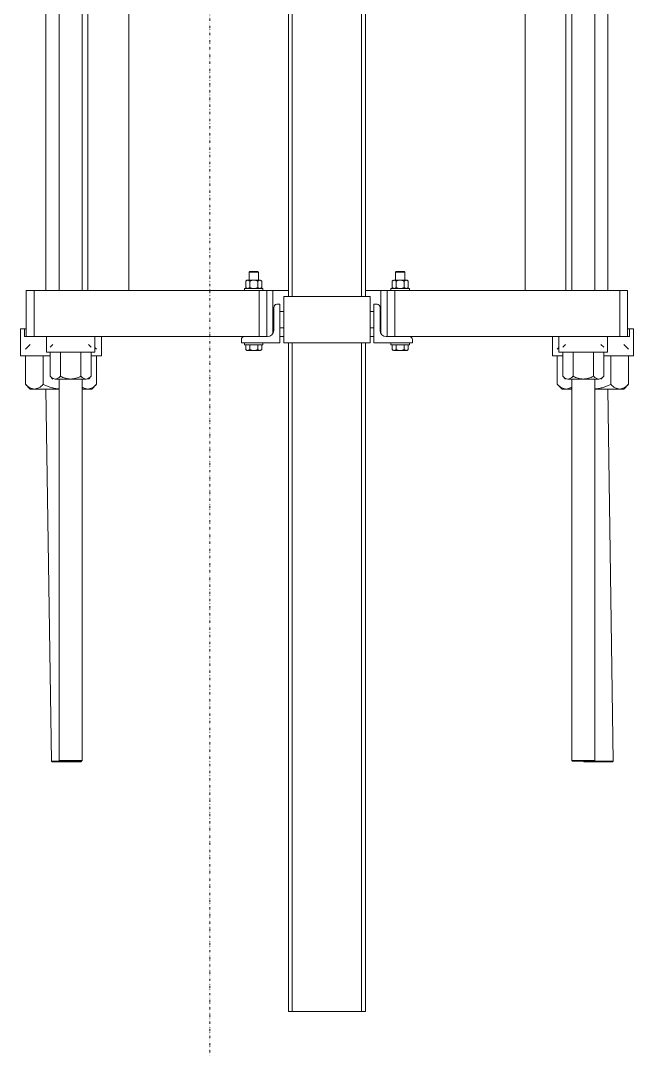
# Model space of a CAD drawing. Extents: x -181672 to 290600, y -29000 to 395522.
# Drawn here: x 8754 to 9549, y 32164 to 33499 of the extents above; entities that cross this region are included whole.
import ezdxf

# ---------------------------------------------------------------- set-up
doc = ezdxf.new("R2010")
doc.units = 0
doc.header["$LTSCALE"] = 10
doc.linetypes.add('H12PL2$0$JJP_三點線', pattern=[0.9, 0.3, -0.15, 0, -0.15, 0, -0.15, 0, -0.15])
doc.layers.add('H12PL2$0$S-GRID', color=252, linetype='Continuous')
doc.layers.add('XFM7Q20PCW-200K$0$PCW EQ', color=22, linetype='Continuous', lineweight=9)

# ---------------------------------------------------------------- blocks, each defined once
blk = doc.blocks.new('H12PL2')
at = {"layer": 'H12PL2$0$S-GRID', "linetype": 'H12PL2$0$JJP_三點線', "lineweight": 0}
blk.add_line((9000, 128250), (9000, -28000), dxfattribs=at)
blk = doc.blocks.new('XFM7Q20PCW-200K$0$T20_FG_LC1800_15_03 - T20_FG_LC1800_15_03-V1119-CUB_L40')
for p, q in [((-119.4, 678.7), (-119.4, 74.7)), ((-102.4, 678.7), (-102.4, 74.7)), ((-72.4, 74.7), (-72.4, 678.7)), ((-64.9, 678.7), (-64.9, 74.7)), ((-11.9, 678.7), (-11.9, 74.7)), ((195.1, 678.7), (195.1, 66.7)), ((200.1, 678.7), (200.1, 66.7)), ((290.1, 678.7), (290.1, 66.7)), ((295.1, 678.7), (295.1, 66.7)), ((502.1, 678.7), (502.1, 74.7)), ((555.1, 678.7), (555.1, 74.7)), ((562.6, 678.7), (562.6, 74.7)), ((592.6, 74.7), (592.6, 678.7)), ((609.6, 74.7), (609.6, 678.7)), ((145.1, 99.2), (144.1, 98.2)), ((144.1, 98.2), (144.1, 87.6)), ((156.1, 98.2), (144.1, 98.2)), ((155.1, 99.2), (145.1, 99.2)), ((156.1, 98.2), (155.1, 99.2)), ((156.1, 87.9), (156.1, 98.2)), ((335.1, 99.2), (334.1, 98.2)), ((334.1, 98.2), (334.1, 87.7)), ((334.1, 98.2), (346.1, 98.2)), ((345.1, 99.2), (335.1, 99.2)), ((346.1, 98.2), (345.1, 99.2)), ((346.1, 87.9), (346.1, 98.2)), ((141.1, 88), (139.7, 86.6)), ((139.7, 78.6), (139.7, 86.6)), ((157.9, 88), (142.3, 88)), ((142.3, 88), (142.3, 88)), ((144.9, 78.6), (144.9, 86.6)), ((155.3, 78.6), (155.3, 86.6)), ((157.9, 88), (157.9, 88)), ((160.5, 86.6), (159.1, 88)), ((160.5, 86.6), (159.1, 88)), ((160.5, 78.6), (160.5, 86.6)), ((331.1, 88), (329.7, 86.6)), ((329.7, 78.6), (329.7, 86.6)), ((347.9, 88), (332.3, 88)), ((332.3, 88), (332.3, 88)), ((334.9, 78.6), (334.9, 86.6)), ((345.3, 78.6), (345.3, 86.6)), ((347.9, 88), (347.9, 88)), ((350.5, 86.6), (349.1, 88)), ((350.5, 78.6), (350.5, 86.6)), ((195.1, 74.7), (-144.9, 74.7)), ((-144.9, 14.7), (-144.9, 74.7)), ((-134.9, 14.7), (-134.9, 74.7)), ((-71.9, 74.7), (-71.9, 74.7)), ((138.1, 77.2), (138.1, 74.7)), ((138.1, 77.2), (162.1, 77.2)), ((139.7, 78.6), (141.1, 77.2)), ((157.1, 14.7), (157.1, 74.7)), ((159.1, 77.2), (160.5, 78.6)), ((159.1, 77.2), (160.5, 78.6)), ((162.1, 74.7), (162.1, 77.2)), ((167.1, 14.7), (167.1, 74.7)), ((175.1, 20.3), (175.1, 74.7)), ((635.1, 74.7), (295.1, 74.7)), ((315.1, 20.3), (315.1, 74.7)), ((323.1, 14.7), (323.1, 74.7)), ((328.1, 77.2), (328.1, 74.7)), ((352.1, 77.2), (328.1, 77.2)), ((329.7, 78.6), (331.1, 77.2)), ((333.1, 74.7), (333.1, 14.7)), ((349.1, 77.2), (350.5, 78.6)), ((352.1, 74.7), (352.1, 77.2)), ((562.5, 74.7), (562.5, 74.7)), ((625.1, 74.7), (625.1, 14.7)), ((635.1, 14.7), (635.1, 74.7)), ((184.1, 56.7), (180.1, 56.7)), ((184.1, 6.7), (184.1, 56.7)), ((301.1, 66.7), (189.1, 66.7)), ((189.1, 66.7), (189.1, 6.7)), ((301.1, 6.7), (301.1, 66.7)), ((310.1, 56.7), (306.1, 56.7)), ((306.1, 56.7), (306.1, 6.7)), ((176.1, 52.7), (176.1, 22.7)), ((189.1, 47.2), (184.1, 47.2)), ((306.1, 47.2), (301.1, 47.2)), ((314.1, 22.7), (314.1, 52.7)), ((176.1, 36.7), (176.1, 36.7)), ((189.1, 36.7), (189.1, 36.7)), ((301.1, 36.7), (301.1, 36.7)), ((314.1, 36.7), (314.1, 36.7)), ((-152.4, 24.7), (-152.4, -10.3)), ((-152.4, 24.7), (-147.4, 24.7)), ((-147.4, 14.7), (-147.4, 24.7)), ((-147.4, 24.7), (-144.9, 24.7)), ((138.1, 14.7), (-147.4, 14.7)), ((-118.9, 14.7), (-118.9, -5.3)), ((-71.3, 14.7), (-71.3, 14.7)), ((-55.9, -5.3), (-55.9, 14.7)), ((-47.4, -10.3), (-47.4, 14.7)), ((168.1, 14.7), (138.1, 14.7)), ((184.1, 26.2), (189.1, 26.2)), ((189.1, 14.7), (184.1, 14.7)), ((301.1, 26.2), (306.1, 26.2)), ((306.1, 14.7), (301.1, 14.7)), ((352.1, 14.7), (322.1, 14.7)), ((637.7, 14.7), (352.1, 14.7)), ((537.6, 14.7), (537.6, -10.3)), ((546.1, 14.7), (546.1, -5.3)), ((561.3, 14.7), (561.3, 14.7)), ((561.6, 14.7), (561.6, 14.7)), ((609.1, -5.3), (609.1, 14.7)), ((635.1, 24.7), (637.7, 24.7)), ((637.7, 14.7), (637.7, 24.7)), ((642.6, 24.7), (637.7, 24.7)), ((642.6, -10.3), (642.6, 24.7)), ((-139.9, 4.7), (-146.1, -1.5)), ((-110.4, 4.7), (-113.9, 1.1)), ((-60.8, 1.1), (-64.4, 4.7)), ((-53.7, -1.5), (-55.9, 0.7)), ((134.1, 10.7), (134.1, 6.7)), ((134.1, 6.7), (184.1, 6.7)), ((138.1, 6.7), (138.1, 4.2)), ((162.1, 4.2), (138.1, 4.2)), ((139.7, -1.9), (139.7, 3.7)), ((141.1, 4.2), (141.1, 3.7)), ((144.9, -1.9), (144.9, 3.7)), ((150.1, 4.2), (150.1, 4.2)), ((155.3, 3.7), (155.3, -1.9)), ((159.1, 3.7), (159.1, 4.2)), ((160.5, -1.9), (160.5, 3.7)), ((162.1, 4.2), (162.1, 6.7)), ((189.1, 6.7), (301.1, 6.7)), ((195.1, 6.7), (195.1, -861.3)), ((200.1, 6.7), (200.1, -861.3)), ((290.1, 6.7), (290.1, -861.3)), ((295.1, 6.7), (295.1, -861.3)), ((306.1, 6.7), (356.1, 6.7)), ((328.1, 6.7), (328.1, 4.2)), ((328.1, 4.2), (352.1, 4.2)), ((329.7, -1.9), (329.7, 3.7)), ((331.1, 4.2), (331.1, 3.7)), ((334.9, -1.9), (334.9, 3.7)), ((340.1, 4.2), (340.1, 4.2)), ((345.3, 3.7), (345.3, -1.9)), ((349.1, 3.7), (349.1, 4.2)), ((350.5, -1.9), (350.5, 3.7)), ((352.1, 4.2), (352.1, 6.7)), ((356.1, 6.7), (356.1, 10.7)), ((546.1, 0.7), (543.9, -1.5)), ((554.6, 4.7), (551.1, 1.1)), ((604.2, 1.1), (600.6, 4.7)), ((636.3, -1.5), (630.1, 4.7)), ((-152.4, -10.3), (-114.1, -10.3)), ((-146.1, -47.1), (-146.1, -10.3)), ((-123, -10.3), (-123, -47.1)), ((-118.9, -5.3), (-55.9, -5.3)), ((-113.9, -36.7), (-113.9, -5.3)), ((-100.6, -36.7), (-100.6, -5.3)), ((-74.1, -36.7), (-74.1, -5.3)), ((-60.8, -36.7), (-60.8, -5.3)), ((-59.8, -10.3), (-47.4, -10.3)), ((-53.7, -47.1), (-53.7, -10.3)), ((139.7, -1.9), (141.1, -3.3)), ((142.3, -3.3), (142.3, -3.3)), ((150.1, -3.3), (142.3, -3.3)), ((150.1, -3.3), (157.9, -3.3)), ((157.9, -3.3), (157.9, -3.3)), ((159.1, -3.3), (160.5, -1.9)), ((329.7, -1.9), (331.1, -3.3)), ((332.3, -3.3), (332.3, -3.3)), ((340.1, -3.3), (332.3, -3.3)), ((340.1, -3.3), (347.9, -3.3)), ((347.9, -3.3), (347.9, -3.3)), ((349.1, -3.3), (350.5, -1.9)), ((537.6, -10.3), (550.1, -10.3)), ((543.9, -47.1), (543.9, -10.3)), ((546.1, -5.3), (609.1, -5.3)), ((551.1, -36.7), (551.1, -5.3)), ((564.4, -36.7), (564.4, -5.3)), ((590.9, -36.7), (590.9, -5.3)), ((604.2, -36.7), (604.2, -5.3)), ((604.9, -10.3), (642.6, -10.3)), ((613.2, -47.1), (613.2, -10.3)), ((636.3, -47.1), (636.3, -10.3)), ((-113.9, -36.7), (-110.4, -40.3)), ((-64.4, -40.3), (-60.8, -36.7)), ((551.1, -36.7), (554.6, -40.3)), ((600.6, -40.3), (604.2, -36.7)), ((-146.1, -47.1), (-139.9, -53.3)), ((-139.9, -53.3), (-134.5, -53.3)), ((-102.4, -53.3), (-134.5, -53.3)), ((-119.4, -53.2), (-112.4, -536.3)), ((-107.3, -40.3), (-107.3, -40.3)), ((-67.4, -40.3), (-107.3, -40.3)), ((-102.4, -40.3), (-102.4, -535.3)), ((-72.4, -535.3), (-72.4, -40.3)), ((-72.3, -53.3), (-65.2, -53.3)), ((-67.4, -40.3), (-67.4, -40.3)), ((-59.9, -53.3), (-65.2, -53.3)), ((-59.9, -53.3), (-53.7, -47.1)), ((543.9, -47.1), (550.1, -53.3)), ((555.5, -53.3), (550.1, -53.3)), ((555.5, -53.3), (562.6, -53.3)), ((597.6, -40.3), (557.7, -40.3)), ((557.7, -40.3), (557.7, -40.3)), ((562.6, -40.3), (562.6, -535.3)), ((592.6, -535.3), (592.6, -40.3)), ((624.8, -53.3), (592.7, -53.3)), ((597.6, -40.3), (597.6, -40.3)), ((616.6, -536.3), (609.6, -53.2)), ((624.8, -53.3), (630.1, -53.3)), ((630.1, -53.3), (636.3, -47.1)), ((-112.4, -536.3), (-111.4, -537.3)), ((-112.4, -536.3), (-73.4, -536.3)), ((-111.4, -537.3), (-74.4, -537.3)), ((-102.4, -535.3), (-101.4, -536.3)), ((-102.4, -535.3), (-72.4, -535.3)), ((-101.4, -536.3), (-76.6, -536.3)), ((-73.4, -536.3), (-80.4, -536.3)), ((-76.4, -536.3), (-73.4, -536.3)), ((-74.4, -537.3), (-73.4, -536.3)), ((-73.4, -536.3), (-72.4, -535.3)), ((562.6, -535.3), (563.6, -536.3)), ((562.6, -535.3), (563.6, -536.3)), ((592.6, -535.3), (562.6, -535.3)), ((591.6, -536.3), (563.6, -536.3)), ((570.6, -536.3), (577.6, -536.3)), ((577.6, -536.3), (578.6, -537.3)), ((577.6, -536.3), (578.6, -537.3)), ((616.6, -536.3), (577.6, -536.3)), ((615.6, -537.3), (578.6, -537.3)), ((591.6, -536.3), (592.6, -535.3)), ((615.6, -537.3), (616.6, -536.3)), ((615.6, -537.3), (616.6, -536.3)), ((195.1, -861.3), (295.1, -861.3))]:
    blk.add_line(p, q)
for centre, radius, start, end in [((180.1, 52.7), 4, 90, 180), ((310.1, 52.7), 4, 0, 90), ((138.1, 10.7), 4, 90, 180), ((168.1, 22.7), 8, 270, 0), ((322.1, 22.7), 8, 180, 270), ((352.1, 10.7), 4, 0, 90)]:
    blk.add_arc(centre, radius, start, end)
for points in [[(139.7, 86.6), (140.2, 87), (141, 87.7), (141.9, 88), (142.3, 88)], [(142.3, 88), (142.8, 88), (143.2, 87.9), (143.7, 87.6)], [(144.9, 86.6), (144.5, 87), (143.7, 87.7), (142.8, 88), (142.3, 88)], [(143.7, 87.6), (143.3, 87.8), (142.8, 88), (142.3, 88)], [(143.9, 87.5), (144.3, 87.3), (144.6, 87), (144.9, 86.6)], [(144.9, 86.6), (144.6, 87), (144.3, 87.3), (143.9, 87.5)], [(150.1, 88), (149.2, 88), (147.5, 87.7), (145.8, 87.1), (144.9, 86.6)], [(144.9, 86.6), (145.3, 86.8), (145.6, 86.9), (145.9, 87.1)], [(145.9, 87.1), (145.6, 86.9), (145.3, 86.8), (144.9, 86.6)], [(155.3, 86.6), (154.5, 87), (152.8, 87.7), (151.1, 88), (150.1, 88)], [(154.4, 87.1), (154.7, 86.9), (155, 86.8), (155.3, 86.6)], [(155.3, 86.6), (155, 86.8), (154.7, 86.9), (154.4, 87.1)], [(157.9, 88), (157.5, 88), (156.6, 87.7), (155.8, 87.1), (155.3, 86.6)], [(155.3, 86.6), (155.7, 87), (156, 87.3), (156.4, 87.5)], [(156.4, 87.5), (156, 87.3), (155.7, 87), (155.3, 86.6)], [(156.6, 87.6), (157, 87.8), (157.5, 88), (157.9, 88)], [(157.9, 88), (157.5, 88), (157, 87.9), (156.6, 87.6)], [(157.9, 88), (158.4, 88), (159.3, 87.7), (160.1, 87.1), (160.5, 86.6)], [(332.3, 88), (331.9, 88), (331, 87.7), (330.2, 87.1), (329.7, 86.6)], [(334.9, 86.6), (334.5, 87), (333.7, 87.7), (332.8, 88), (332.3, 88)], [(332.3, 88), (332.8, 88), (333.2, 87.9), (333.7, 87.6)], [(333.7, 87.6), (333.3, 87.8), (332.8, 88), (332.3, 88)], [(333.9, 87.5), (334.3, 87.3), (334.6, 87), (334.9, 86.6)], [(334.9, 86.6), (334.6, 87), (334.3, 87.3), (333.9, 87.5)], [(340.1, 88), (339.2, 88), (337.5, 87.7), (335.8, 87.1), (334.9, 86.6)], [(334.9, 86.6), (335.3, 86.8), (335.6, 86.9), (335.9, 87.1)], [(335.9, 87.1), (335.6, 86.9), (335.3, 86.8), (334.9, 86.6)], [(345.3, 86.6), (344.5, 87), (342.8, 87.7), (341.1, 88), (340.1, 88)], [(344.4, 87.1), (344.7, 86.9), (345, 86.8), (345.3, 86.6)], [(345.3, 86.6), (345, 86.8), (344.7, 86.9), (344.4, 87.1)], [(347.9, 88), (347.5, 88), (346.6, 87.7), (345.8, 87.1), (345.3, 86.6)], [(345.3, 86.6), (345.7, 87), (346, 87.3), (346.4, 87.5)], [(346.4, 87.5), (346, 87.3), (345.7, 87), (345.3, 86.6)], [(346.6, 87.6), (347, 87.8), (347.5, 88), (347.9, 88)], [(347.9, 88), (347.5, 88), (347, 87.9), (346.6, 87.6)], [(350.5, 86.6), (350.1, 87), (349.3, 87.7), (348.4, 88), (347.9, 88)], [(139.7, 78.6), (140.2, 78.2), (141, 77.5), (141.9, 77.2), (142.3, 77.2)], [(142.3, 77.2), (142.8, 77.2), (143.7, 77.5), (144.5, 78.1), (144.9, 78.6)], [(143.7, 77.6), (143.3, 77.4), (142.8, 77.2), (142.3, 77.2)], [(144.9, 78.6), (144.5, 78.2), (144.1, 77.8), (143.7, 77.6)], [(150.1, 77.2), (149.2, 77.2), (147.5, 77.5), (145.8, 78.1), (144.9, 78.6)], [(150.1, 77.2), (151, 77.2), (152.8, 77.5), (154.5, 78.1), (155.3, 78.6)], [(152.8, 77.6), (152, 77.4), (151.1, 77.2), (150.1, 77.2)], [(155.3, 78.6), (154.5, 78.2), (153.7, 77.8), (152.8, 77.6)], [(155.3, 78.6), (155.7, 78.2), (156.6, 77.5), (157.5, 77.2), (157.9, 77.2)], [(160.5, 78.6), (160.1, 78.2), (159.3, 77.5), (158.4, 77.2), (157.9, 77.2)], [(329.7, 78.6), (330.2, 78.2), (331, 77.5), (331.9, 77.2), (332.3, 77.2)], [(332.3, 77.2), (332.8, 77.2), (333.7, 77.5), (334.5, 78.1), (334.9, 78.6)], [(333.7, 77.6), (333.3, 77.4), (332.8, 77.2), (332.3, 77.2)], [(334.9, 78.6), (334.5, 78.2), (334.1, 77.8), (333.7, 77.6)], [(340.1, 77.2), (339.2, 77.2), (337.5, 77.5), (335.8, 78.1), (334.9, 78.6)], [(340.1, 77.2), (341, 77.2), (342.8, 77.5), (344.5, 78.1), (345.3, 78.6)], [(342.8, 77.6), (342, 77.4), (341.1, 77.2), (340.1, 77.2)], [(345.3, 78.6), (344.5, 78.2), (343.7, 77.8), (342.8, 77.6)], [(347.9, 77.2), (347.5, 77.2), (346.6, 77.5), (345.8, 78.1), (345.3, 78.6)], [(350.5, 78.6), (350.1, 78.2), (349.3, 77.5), (348.4, 77.2), (347.9, 77.2)], [(139.7, -1.9), (140.2, -2.3), (141, -3), (141.9, -3.3), (142.3, -3.3)], [(142.3, -3.3), (142.8, -3.3), (143.7, -3), (144.5, -2.4), (144.9, -1.9)], [(143.7, -2.9), (143.3, -3.1), (142.8, -3.3), (142.3, -3.3)], [(144.9, -1.9), (144.5, -2.3), (144.1, -2.7), (143.7, -2.9)], [(150.1, -3.3), (149.2, -3.3), (147.5, -3), (145.8, -2.4), (144.9, -1.9)], [(150.1, -3.3), (151, -3.3), (152.8, -3), (154.5, -2.4), (155.3, -1.9)], [(152.8, -2.9), (152, -3.1), (151.1, -3.3), (150.1, -3.3)], [(155.3, -1.9), (154.5, -2.3), (153.7, -2.7), (152.8, -2.9)], [(157.9, -3.3), (157.5, -3.3), (156.6, -3), (155.8, -2.4), (155.3, -1.9)], [(157.9, -3.3), (158.4, -3.3), (159.3, -3), (160.1, -2.4), (160.5, -1.9)], [(332.3, -3.3), (331.9, -3.3), (331, -3), (330.2, -2.4), (329.7, -1.9)], [(332.3, -3.3), (332.8, -3.3), (333.7, -3), (334.5, -2.4), (334.9, -1.9)], [(333.7, -2.9), (333.3, -3.1), (332.8, -3.3), (332.3, -3.3)], [(334.9, -1.9), (334.5, -2.3), (334.1, -2.7), (333.7, -2.9)], [(334.9, -1.9), (335.8, -2.3), (337.4, -3), (339.2, -3.3), (340.1, -3.3)], [(340.1, -3.3), (341, -3.3), (342.8, -3), (344.5, -2.4), (345.3, -1.9)], [(342.8, -2.9), (342, -3.1), (341.1, -3.3), (340.1, -3.3)], [(345.3, -1.9), (344.5, -2.3), (343.7, -2.7), (342.8, -2.9)], [(347.9, -3.3), (347.5, -3.3), (346.6, -3), (345.8, -2.4), (345.3, -1.9)], [(350.5, -1.9), (350.1, -2.3), (349.3, -3), (348.4, -3.3), (347.9, -3.3)], [(-113.9, -36.7), (-112.9, -37.9), (-110.7, -39.6), (-108.4, -40.2), (-107.3, -40.3)], [(-100.6, -36.7), (-101.7, -37.9), (-103.9, -39.6), (-106.1, -40.2), (-107.3, -40.3)], [(-107.3, -40.3), (-106.1, -40.2), (-105, -39.9), (-103.9, -39.3)], [(-103.9, -39.3), (-102.7, -38.7), (-101.7, -37.9), (-100.6, -36.7)], [(-100.6, -36.7), (-98.5, -37.9), (-96.3, -38.7), (-94.1, -39.3)], [(-87.4, -40.3), (-89.7, -40.2), (-94.3, -39.6), (-98.6, -37.9), (-100.6, -36.7)], [(-74.1, -36.7), (-76.2, -37.9), (-80.6, -39.6), (-85.1, -40.2), (-87.4, -40.3)], [(-80.5, -39.3), (-78.3, -38.7), (-76.2, -37.9), (-74.1, -36.7)], [(-67.4, -40.3), (-68.6, -40.2), (-70.9, -39.6), (-73, -37.9), (-74.1, -36.7)], [(-60.8, -36.7), (-61.9, -37.9), (-64, -39.6), (-66.3, -40.2), (-67.4, -40.3)], [(-67.4, -40.3), (-66.3, -40.2), (-65.1, -39.9), (-64, -39.3)], [(-64, -39.3), (-62.9, -38.7), (-61.8, -37.9), (-60.8, -36.7)], [(557.7, -40.3), (556.5, -40.2), (554.3, -39.6), (552.1, -37.9), (551.1, -36.7)], [(564.4, -36.7), (563.3, -37.9), (561.1, -39.6), (558.9, -40.2), (557.7, -40.3)], [(557.7, -40.3), (558.9, -40.2), (560, -39.9), (561.1, -39.3)], [(561.1, -39.3), (562.3, -38.7), (563.3, -37.9), (564.4, -36.7)], [(577.6, -40.3), (575.3, -40.2), (570.7, -39.6), (566.4, -37.9), (564.4, -36.7)], [(564.6, -36.9), (566.7, -37.9), (568.8, -38.8), (570.9, -39.3)], [(590.9, -36.7), (588.8, -37.9), (584.4, -39.6), (579.9, -40.2), (577.6, -40.3)], [(584.5, -39.3), (586.7, -38.7), (588.8, -37.9), (590.9, -36.7)], [(590.9, -36.7), (592, -37.9), (594.2, -39.6), (596.4, -40.2), (597.6, -40.3)], [(604.2, -36.7), (603.1, -37.9), (601, -39.6), (598.7, -40.2), (597.6, -40.3)], [(597.6, -40.3), (598.7, -40.2), (599.9, -39.9), (601, -39.3)], [(601, -39.3), (602.1, -38.7), (603.2, -37.9), (604.2, -36.7)], [(-146.1, -47.1), (-144.2, -49.1), (-142.4, -50.6), (-140.4, -51.6)], [(-134.5, -53.3), (-136.5, -53.2), (-140.5, -52), (-144.2, -49.1), (-146.1, -47.1)], [(-140.4, -51.6), (-138.5, -52.6), (-136.5, -53.2), (-134.5, -53.3)], [(-123, -47.1), (-124.8, -49.1), (-128.5, -52), (-132.5, -53.2), (-134.5, -53.3)], [(-134.5, -53.3), (-132.5, -53.2), (-130.5, -52.6), (-128.6, -51.6)], [(-128.6, -51.6), (-126.6, -50.5), (-124.8, -49.1), (-123, -47.1)], [(-123, -47.1), (-119.3, -49.1), (-115.6, -50.6), (-111.7, -51.6)], [(-111.7, -51.6), (-110, -52), (-108.3, -52.4), (-106.5, -52.7)], [(-72.4, -50.8), (-72, -51.1), (-71.6, -51.4), (-71.1, -51.6)], [(-71.1, -51.6), (-69.2, -52.6), (-67.2, -53.2), (-65.2, -53.3)], [(-53.7, -47.1), (-55.5, -49.1), (-59.2, -52), (-63.2, -53.2), (-65.2, -53.3)], [(-65.2, -53.3), (-63.2, -53.2), (-61.2, -52.6), (-59.3, -51.6)], [(-59.3, -51.6), (-57.4, -50.5), (-55.5, -49.1), (-53.7, -47.1)], [(543.9, -47.1), (545.8, -49.1), (547.6, -50.6), (549.6, -51.6)], [(555.5, -53.3), (553.5, -53.2), (549.5, -52), (545.8, -49.1), (543.9, -47.1)], [(549.6, -51.6), (551.5, -52.6), (553.5, -53.2), (555.5, -53.3)], [(555.5, -53.3), (557.5, -53.2), (559.5, -52.6), (561.4, -51.6)], [(561.4, -51.6), (561.9, -51.4), (562.3, -51.1), (562.7, -50.8)], [(596.8, -52.7), (598.6, -52.4), (600.3, -52), (602, -51.6)], [(602, -51.6), (605.9, -50.5), (609.6, -49.1), (613.2, -47.1)], [(613.2, -47.1), (615.1, -49.1), (616.9, -50.6), (618.9, -51.6)], [(624.8, -53.3), (622.7, -53.2), (618.8, -52), (615, -49.1), (613.2, -47.1)], [(618.9, -51.6), (620.8, -52.6), (622.8, -53.2), (624.8, -53.3)], [(636.3, -47.1), (634.5, -49.1), (630.8, -52), (626.8, -53.2), (624.8, -53.3)], [(624.8, -53.3), (626.8, -53.2), (628.8, -52.6), (630.7, -51.6)], [(630.7, -51.6), (632.6, -50.5), (634.5, -49.1), (636.3, -47.1)]]:
    blk.add_open_spline(points, degree=3)
for points, knots in [([(-102.4, -53.2), (-105.6, -52.9), (-112.6, -51.7), (-119.3, -49.1), (-123, -47.1)], [-0.8948363, -0.8948363, -0.8948363, -0.8948363, -0.5, 0, 0, 0, 0]), ([(-106.5, -52.7), (-108.3, -52.4), (-113.9, -51.2), (-119.3, -49.1), (-123, -47.1)], [-0.7235953, -0.7235953, -0.7235953, -0.7235953, -0.5, 0, 0, 0, 0]), ([(-65.2, -53.3), (-67.3, -53.2), (-69.7, -52.5), (-72, -51.1), (-72.4, -50.8)], [-1, -1, -1, -1, -0.5, -0.3931189, -0.3931189, -0.3931189, -0.3931189]), ([(562.7, -50.8), (562.3, -51.1), (559.9, -52.5), (557.5, -53.2), (555.5, -53.3)], [-0.6083228, -0.6083228, -0.6083228, -0.6083228, -0.5, 0, 0, 0, 0]), ([(613.2, -47.1), (609.6, -49.1), (602.9, -51.7), (595.8, -52.9), (592.7, -53.2)], [-1, -1, -1, -1, -0.5, -0.10553, -0.10553, -0.10553, -0.10553]), ([(613.2, -47.1), (609.6, -49.1), (604.2, -51.2), (598.5, -52.4), (596.8, -52.7)], [-1, -1, -1, -1, -0.5, -0.2773673, -0.2773673, -0.2773673, -0.2773673])]:
    blk.add_open_spline(points, degree=3, knots=knots)
blk = doc.blocks.new('XFM7Q20PCW-200K')
at = {"layer": 'XFM7Q20PCW-200K$0$PCW EQ'}
blk.add_blockref('XFM7Q20PCW-200K$0$T20_FG_LC1800_15_03 - T20_FG_LC1800_15_03-V1119-CUB_L40', (8906.7, 33074.1), dxfattribs=at)

msp = doc.modelspace()

# ---------------------------------------------------------------- block references
for name in ['XFM7Q20PCW-200K', 'H12PL2']:
    msp.add_blockref(name, (0, 0))

doc.saveas('drawing.dxf')
